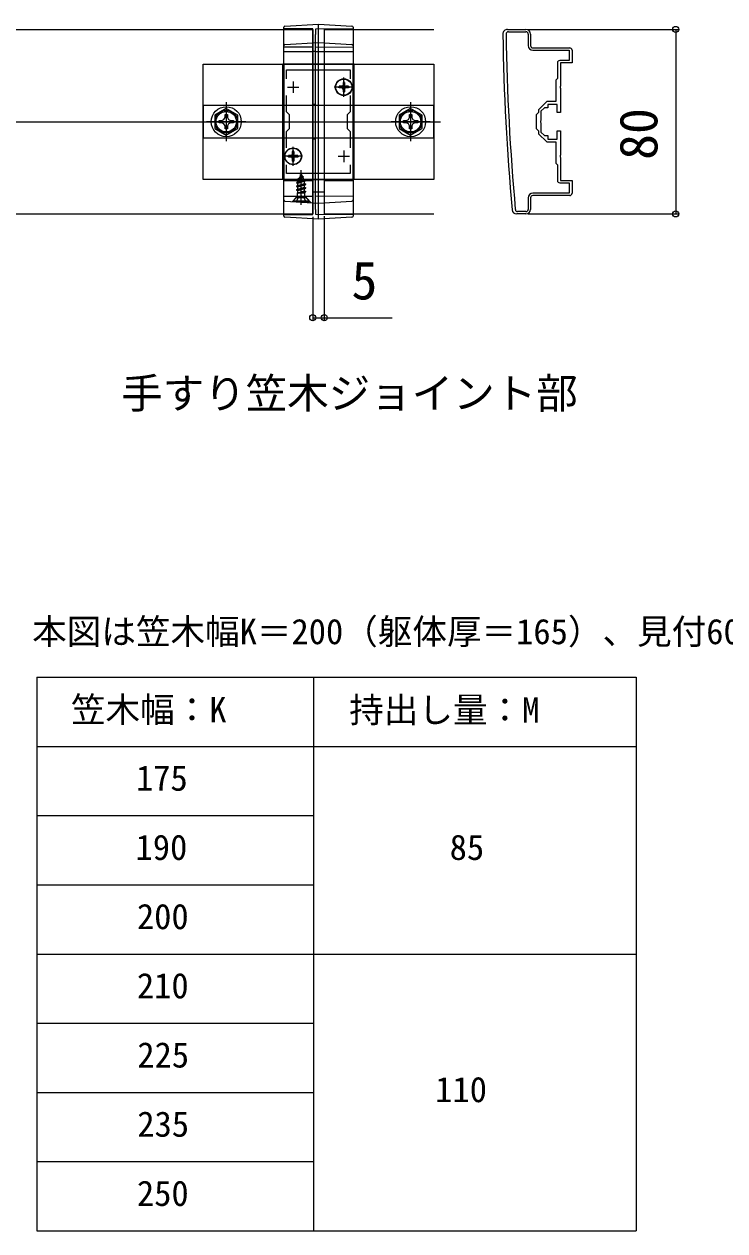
# Model space of a CAD drawing. Units: millimetres, scale not verified. Extents: x -1312 to 1312, y -1953 to 1941.
# Drawn here: x 608 to 912, y 331 to 854 of the extents above; entities that cross this region are included whole.
import ezdxf
from ezdxf.enums import TextEntityAlignment as Align

# ---------------------------------------------------------------- set-up
doc = ezdxf.new("R2010")
doc.units = ezdxf.units.MM
doc.header["$LTSCALE"] = 10
doc.layers.add('0-1_TABLE1', color=7, linetype='Continuous', lineweight=18)
for name, color, linetype in [('0-2_USER1', 3, 'Continuous'), ('0-3_YKK_11', 7, 'Continuous'), ('0-4_YKK_12', 2, 'Continuous'), ('0-5_YKK_13', 4, 'Continuous'), ('0-6_YKK_D', 6, 'Continuous'), ('0-8_YSS_K', 3, 'Continuous')]:
    doc.layers.add(name, color=color, linetype=linetype)
doc.styles.add('ＭＳ ゴシック', font='')
doc.styles.get('ＭＳ ゴシック').set_extended_font_data('MS Gothic')

msp = doc.modelspace()

# ---------------------------------------------------------------- linework, layer by layer
at = {"layer": '0-1_TABLE1'}
for p, q in [((613.08, 570.51), (873.08, 570.51)), ((613.08, 570.51), (613.08, 330.51)), ((733.08, 570.51), (733.08, 330.51)), ((873.08, 570.51), (873.08, 330.51)), ((613.08, 540.51), (873.08, 540.51)), ((613.08, 510.51), (733.08, 510.51)), ((613.08, 480.51), (733.08, 480.51)), ((613.08, 450.51), (873.08, 450.51)), ((613.08, 420.51), (733.08, 420.51)), ((613.08, 390.51), (733.08, 390.51)), ((613.08, 360.51), (733.08, 360.51)), ((613.08, 330.51), (873.08, 330.51))]:
    msp.add_line(p, q, dxfattribs=at)
at = {"layer": '0-3_YKK_11'}
for p, q in [((817.29, 851.36), (825.29, 851.36)), ((817.69, 850.36), (825.29, 850.36)), ((826.29, 849.36), (826.29, 844.36)), ((827.29, 849.36), (827.29, 844.36)), ((828.29, 843.36), (844.29, 843.36)), ((724.29, 828.86), (724.29, 823.86)), ((746.29, 828.86), (746.29, 823.86)), ((721.79, 826.36), (726.79, 826.36)), ((743.79, 826.36), (748.79, 826.36)), ((721.79, 796.36), (726.79, 796.36)), ((724.29, 798.86), (724.29, 793.86)), ((743.79, 796.36), (748.79, 796.36)), ((746.29, 798.86), (746.29, 793.86)), ((826.29, 778.36), (826.29, 773.36)), ((827.29, 778.36), (827.29, 773.36)), ((844.29, 779.36), (828.29, 779.36)), ((825.29, 771.36), (821.29, 771.36)), ((825.29, 772.36), (821.7, 772.36))]:
    msp.add_line(p, q, dxfattribs=at)
for points in [[(828.29, 842.36), (843.99, 842.36), (843.99, 837.86), (839.99, 837.86)], [(845.29, 842.36), (845.29, 836.86), (840.29, 836.86), (840.29, 826.82), (840.17, 826.64), (840.17, 826.09), (840.29, 825.91), (840.29, 815.36), (838.79, 815.36), (838.79, 818.86), (834.79, 818.86), (834.79, 817.36), (833.29, 817.36), (831.79, 815.86), (831.79, 811.82), (831.67, 811.64), (831.67, 811.09), (831.79, 810.91), (831.79, 806.86), (833.29, 805.36), (834.79, 805.36), (834.79, 803.86), (838.79, 803.86), (838.79, 807.36), (840.29, 807.36), (840.29, 796.82), (840.17, 796.64), (840.17, 796.09), (840.29, 795.91), (840.29, 785.86), (845.29, 785.86), (845.29, 780.36)], [(721.49, 830), (721.49, 833.86), (749.09, 833.86), (749.09, 830)], [(838.99, 836.86), (838.99, 830.06), (838.29, 829.36), (838.29, 820.06), (834.3, 820.06), (830.79, 816.56), (830.79, 815.36), (829.79, 814.36), (829.79, 808.36), (830.79, 807.36), (830.79, 806.17), (834.3, 802.66), (838.29, 802.66), (838.29, 793.36), (838.99, 792.66), (838.99, 785.86)], [(721.49, 800), (721.49, 807.06), (722.79, 808.36), (722.79, 814.36), (721.49, 815.66), (721.49, 822.73)], [(749.09, 822.73), (749.09, 815.66), (747.79, 814.36), (747.79, 808.36), (749.09, 807.06), (749.09, 800)], [(749.09, 792.73), (749.09, 788.86), (721.49, 788.86), (721.49, 792.73)], [(839.99, 784.86), (843.99, 784.86), (843.99, 780.36), (828.29, 780.36)]]:
    msp.add_lwpolyline(points, dxfattribs=at)
msp.add_lwpolyline([(720.29, 836.36), (720.29, 786.36), (750.29, 786.36), (750.29, 836.36)], close=True, dxfattribs=at)
for centre, radius, start, end in [((817.29, 849.36), 2, 90, 180.8276), ((1815.19, 863.78), 1000, 180.82764, 185.19793), ((817.69, 849.36), 1, 90, 180.8279), ((1815.19, 863.78), 998.6, 180.82796, 185.20003), ((825.29, 849.36), 2, 0, 90), ((825.29, 849.36), 1, 0, 90), ((828.29, 844.36), 2, 180, 270), ((828.29, 844.36), 1, 180, 270), ((844.29, 842.36), 1, 0, 90), ((839.99, 836.86), 1, 90, 180), ((839.99, 785.86), 1, 180, 270), ((828.29, 778.36), 2, 90, 180), ((844.29, 780.36), 1, 270, 360), ((828.29, 778.36), 1, 90, 180), ((821.29, 773.36), 2, 185.1979, 270), ((821.7, 773.36), 1, 185.2, 270), ((825.29, 773.36), 2, 270, 360), ((825.29, 773.36), 1, 270, 360)]:
    msp.add_arc(centre, radius, start, end, dxfattribs=at)
at = {"layer": '0-4_YKK_12'}
for p, q in [((732.79, 851.36), (732.79, 771.36)), ((737.79, 851.36), (737.79, 771.36)), ((735.29, 776.36), (735.29, 846.36))]:
    msp.add_line(p, q, dxfattribs=at)
for points in [[(380.29, 851.36), (720.29, 851.36), (732.79, 851.36)], [(737.79, 851.36), (750.29, 851.36), (785.29, 851.36)], [(380.29, 771.36), (720.29, 771.36), (732.79, 771.36)], [(737.79, 771.36), (750.29, 771.36), (785.29, 771.36)]]:
    msp.add_lwpolyline(points, dxfattribs=at)
at = {"layer": '0-5_YKK_13'}
for p, q in [((720.76, 852.78), (735.29, 853.66)), ((735.29, 853.66), (749.82, 852.78)), ((732.79, 851.62), (720.29, 851.66)), ((720.29, 772.99), (720.29, 849.44)), ((732.79, 773.2), (732.79, 849.29)), ((750.29, 851.66), (733.99, 851.52)), ((733.99, 773.3), (733.99, 849.19)), ((735.29, 850.37), (735.29, 850.33)), ((735.29, 772.06), (735.29, 850.33)), ((750.29, 849.44), (750.29, 772.99)), ((732.79, 843.62), (720.29, 843.66)), ((720.76, 844.78), (735.29, 845.66)), ((750.29, 843.66), (733.99, 843.52)), ((735.29, 845.66), (749.82, 844.78)), ((720.29, 841.86), (732.79, 841.86)), ((733.99, 841.86), (732.79, 841.86)), ((733.99, 841.86), (750.29, 841.86)), ((750.79, 836.36), (719.79, 836.36)), ((750.79, 786.36), (750.79, 836.36)), ((744.24, 826.71), (744.24, 826.01)), ((745.44, 826.71), (744.24, 826.71)), ((746.64, 828.41), (745.94, 828.41)), ((745.94, 828.41), (745.94, 827.21)), ((746.29, 822.21), (746.29, 830.51)), ((746.64, 828.41), (746.64, 827.21)), ((748.34, 826.71), (747.14, 826.71)), ((748.34, 826.71), (748.34, 826.01)), ((750.44, 826.36), (742.14, 826.36)), ((745.44, 826.01), (744.24, 826.01)), ((745.94, 825.51), (745.94, 824.31)), ((746.64, 824.31), (745.94, 824.31)), ((746.64, 825.51), (746.64, 824.31)), ((748.34, 826.01), (747.14, 826.01)), ((695.29, 819.86), (695.29, 802.86)), ((733.99, 818.86), (732.79, 818.86)), ((775.29, 819.86), (775.29, 802.86)), ((703.79, 811.36), (686.79, 811.36)), ((694.77, 813.22), (694.79, 814.46)), ((783.79, 811.36), (766.79, 811.36)), ((774.77, 813.22), (774.79, 814.46)), ((724.29, 792.21), (724.29, 800.51)), ((733.99, 803.86), (732.79, 803.86)), ((728.44, 796.36), (720.14, 796.36)), ((722.24, 796.71), (722.24, 796.01)), ((723.44, 796.71), (722.24, 796.71)), ((723.44, 796.01), (722.24, 796.01)), ((724.64, 798.41), (723.94, 798.41)), ((723.94, 798.41), (723.94, 797.21)), ((723.94, 795.51), (723.94, 794.31)), ((724.64, 798.41), (724.64, 797.21)), ((724.64, 795.51), (724.64, 794.31)), ((726.34, 796.71), (725.14, 796.71)), ((726.34, 796.01), (725.14, 796.01)), ((726.34, 796.71), (726.34, 796.01)), ((724.64, 794.31), (723.94, 794.31)), ((727.79, 775.31), (727.79, 790.31)), ((720.29, 785.86), (732.79, 785.86)), ((725.79, 785.04), (729.54, 785.84)), ((725.79, 784.94), (729.54, 785.74)), ((725.79, 785.04), (726.37, 785.38)), ((725.79, 784.94), (725.79, 785.04)), ((725.79, 784.94), (726.32, 784.64)), ((729.16, 785.52), (726.32, 784.64)), ((726.76, 786.32), (726.37, 785.38)), ((726.37, 785.38), (728.86, 786.23)), ((726.39, 786.53), (728.84, 787.33)), ((726.39, 786.63), (727.05, 787.01)), ((726.39, 786.53), (726.76, 786.32)), ((726.76, 786.32), (728.49, 787.13)), ((727.79, 788.81), (727.05, 787.01)), ((727.05, 787.01), (728.22, 787.79)), ((727.19, 788.22), (727.66, 788.49)), ((727.19, 788.12), (727.19, 788.22)), ((727.19, 788.12), (727.45, 787.98)), ((727.79, 788.81), (728.22, 787.79)), ((728.22, 787.79), (728.84, 787.43)), ((728.49, 787.13), (728.84, 787.33)), ((728.49, 787.13), (728.86, 786.23)), ((728.84, 787.33), (728.84, 787.43)), ((728.86, 786.23), (729.54, 785.84)), ((729.16, 785.52), (729.54, 785.74)), ((729.16, 785.52), (729.27, 785.25)), ((729.27, 784.55), (729.27, 785.25)), ((729.54, 785.74), (729.54, 785.84)), ((737.79, 785.86), (737.79, 780.86)), ((737.79, 785.86), (750.29, 785.86)), ((729.79, 784.25), (725.79, 783.45)), ((725.79, 783.35), (729.79, 784.15)), ((725.79, 783.45), (726.32, 783.76)), ((725.79, 783.35), (725.79, 783.45)), ((725.79, 783.35), (726.32, 783.05)), ((725.79, 781.86), (729.79, 782.66)), ((729.79, 782.56), (725.79, 781.76)), ((725.79, 781.86), (726.32, 782.17)), ((725.79, 781.76), (725.79, 781.86)), ((725.79, 781.76), (726.32, 781.46)), ((726.01, 780.4), (726.32, 780.58)), ((729.43, 780.4), (726.01, 780.4)), ((726.16, 779.26), (726.16, 780.4)), ((726.32, 783.76), (726.32, 784.64)), ((726.32, 783.76), (729.27, 784.55)), ((729.27, 783.85), (726.32, 783.05)), ((726.32, 782.17), (726.32, 783.05)), ((726.32, 782.17), (729.27, 782.96)), ((729.27, 782.26), (726.32, 781.46)), ((726.32, 780.58), (726.32, 781.46)), ((726.32, 780.58), (729.27, 781.37)), ((726.44, 780.4), (729.79, 781.07)), ((729.79, 780.97), (726.94, 780.4)), ((729.27, 780.67), (728.29, 780.4)), ((729.27, 784.55), (729.79, 784.25)), ((729.27, 783.85), (729.79, 784.15)), ((729.27, 782.96), (729.27, 783.85)), ((729.27, 782.96), (729.79, 782.66)), ((729.27, 782.26), (729.79, 782.56)), ((729.27, 781.37), (729.27, 782.26)), ((729.27, 781.37), (729.79, 781.07)), ((729.27, 780.67), (729.79, 780.97)), ((729.27, 780.4), (729.27, 780.67)), ((729.43, 779.26), (729.43, 780.4)), ((729.79, 784.15), (729.79, 784.25)), ((729.79, 782.56), (729.79, 782.66)), ((729.79, 780.97), (729.79, 781.07)), ((733.99, 780.86), (732.79, 780.86)), ((737.79, 780.86), (733.99, 780.86)), ((720.29, 779.06), (732.79, 779.11)), ((720.76, 776.95), (735.29, 776.06)), ((725.54, 778.31), (723.99, 776.76)), ((724.29, 777.06), (725.92, 778.7)), ((724.29, 776.81), (724.29, 777.06)), ((724.29, 777.06), (731.29, 777.06)), ((724.29, 776.81), (731.29, 776.81)), ((725.54, 779.08), (725.54, 778.31)), ((730.04, 778.31), (725.54, 778.31)), ((729.54, 778.81), (726.04, 778.81)), ((728.94, 778.63), (727.79, 779.24)), ((729.84, 776.81), (728.94, 778.63)), ((730.04, 778.31), (730.04, 779.1)), ((732.1, 776.26), (730.04, 778.31)), ((733.99, 779.21), (750.29, 779.06)), ((735.29, 776.06), (749.82, 776.95)), ((720.29, 771.06), (732.79, 771.11)), ((733.99, 771.21), (750.29, 771.06))]:
    msp.add_line(p, q, dxfattribs=at)
for points in [[(735.29, 850.33), (735.29, 850.67), (735.29, 851.02), (735.29, 851.35), (735.29, 851.68), (735.29, 851.99), (735.29, 852.28), (735.29, 852.56), (735.29, 852.8), (735.29, 853.02), (735.29, 853.22), (735.29, 853.37), (735.29, 853.5), (735.29, 853.59), (735.29, 853.65), (735.29, 853.66)], [(720.29, 849.44), (720.29, 849.74), (720.29, 850.03), (720.29, 850.31), (720.29, 850.59), (720.29, 850.86), (720.29, 851.1), (720.29, 851.34), (720.29, 851.55), (720.29, 851.73), (720.29, 851.9), (720.29, 852.03), (720.29, 852.14), (720.29, 852.21), (720.29, 852.26), (720.29, 852.28)], [(732.79, 849.29), (732.79, 849.62), (732.79, 849.94), (732.79, 850.25), (732.79, 850.55), (732.79, 850.81), (732.79, 851.05), (732.79, 851.25), (732.79, 851.41), (732.79, 851.53), (732.79, 851.6), (732.79, 851.62)], [(733.99, 851.52), (733.99, 851.5), (733.99, 851.43), (733.99, 851.31), (733.99, 851.15), (733.99, 850.95), (733.99, 850.72), (733.99, 850.45), (733.99, 850.16), (733.99, 849.85), (733.99, 849.52), (733.99, 849.19)], [(750.29, 852.28), (750.29, 852.26), (750.29, 852.21), (750.29, 852.14), (750.29, 852.03), (750.29, 851.9), (750.29, 851.73), (750.29, 851.55), (750.29, 851.34), (750.29, 851.1), (750.29, 850.86), (750.29, 850.59), (750.29, 850.31), (750.29, 850.03), (750.29, 849.74), (750.29, 849.44)], [(750.79, 786.36), (719.79, 786.36), (719.79, 836.36)], [(693.44, 810.84), (692.19, 810.86), (692.19, 811.87), (693.44, 811.89)], [(693.44, 811.89), (694.31, 812.35), (694.77, 813.22)], [(694.79, 814.46), (695.79, 814.46), (695.82, 813.22)], [(695.82, 813.22), (696.28, 812.35), (697.15, 811.89)], [(697.15, 811.89), (698.39, 811.87), (698.39, 810.86), (697.15, 810.84)], [(773.44, 810.84), (772.19, 810.86), (772.19, 811.87), (773.44, 811.89)], [(773.44, 811.89), (774.31, 812.35), (774.77, 813.22)], [(774.79, 814.46), (775.79, 814.46), (775.82, 813.22)], [(775.82, 813.22), (776.28, 812.35), (777.15, 811.89)], [(777.15, 811.89), (778.39, 811.87), (778.39, 810.86), (777.15, 810.84)], [(694.77, 809.51), (694.31, 810.38), (693.44, 810.84)], [(695.82, 809.51), (695.79, 808.26), (694.79, 808.26), (694.77, 809.51)], [(697.15, 810.84), (696.28, 810.38), (695.82, 809.51)], [(774.77, 809.51), (774.31, 810.38), (773.44, 810.84)], [(775.82, 809.51), (775.79, 808.26), (774.79, 808.26), (774.77, 809.51)], [(777.15, 810.84), (776.28, 810.38), (775.82, 809.51)], [(726.39, 786.53), (726.39, 786.63), (728.84, 787.43)], [(725.74, 776.81), (726.65, 778.63), (727.79, 779.24)], [(731.29, 776.81), (731.29, 777.06), (729.66, 778.7)], [(720.29, 770.45), (720.29, 770.47), (720.29, 770.51), (720.29, 770.57), (720.29, 770.67), (720.29, 770.78), (720.29, 770.93), (720.29, 771.09), (720.29, 771.28), (720.29, 771.48), (720.29, 771.7), (720.29, 771.94), (720.29, 772.19), (720.29, 772.45), (720.29, 772.72), (720.29, 772.99)], [(749.82, 769.95), (735.29, 769.06), (720.76, 769.95)], [(732.79, 771.11), (732.79, 771.12), (732.79, 771.17), (732.79, 771.24), (732.79, 771.34), (732.79, 771.47), (732.79, 771.62), (732.79, 771.8), (732.79, 772), (732.79, 772.21), (732.79, 772.44), (732.79, 772.69), (732.79, 772.94), (732.79, 773.2)], [(733.99, 773.3), (733.99, 773.04), (733.99, 772.79), (733.99, 772.54), (733.99, 772.31), (733.99, 772.1), (733.99, 771.9), (733.99, 771.72), (733.99, 771.57), (733.99, 771.44), (733.99, 771.34), (733.99, 771.27), (733.99, 771.22), (733.99, 771.21)], [(735.29, 769.06), (735.29, 769.08), (735.29, 769.13), (735.29, 769.21), (735.29, 769.32), (735.29, 769.46), (735.29, 769.62), (735.29, 769.82), (735.29, 770.04), (735.29, 770.28), (735.29, 770.54), (735.29, 770.82), (735.29, 771.11), (735.29, 771.42), (735.29, 771.73), (735.29, 772.06)], [(750.29, 772.99), (750.29, 772.72), (750.29, 772.45), (750.29, 772.19), (750.29, 771.94), (750.29, 771.7), (750.29, 771.48), (750.29, 771.28), (750.29, 771.09), (750.29, 770.93), (750.29, 770.78), (750.29, 770.67), (750.29, 770.57), (750.29, 770.51), (750.29, 770.47), (750.29, 770.45)]]:
    msp.add_lwpolyline(points, dxfattribs=at)
for points in [[(785.29, 836.36), (785.29, 786.36), (685.29, 786.36), (685.29, 836.36)], [(685.29, 804.36), (785.29, 804.36), (785.29, 818.36), (685.29, 818.36)], [(700.29, 814.25), (695.29, 817.14), (690.29, 814.25), (690.29, 808.48), (695.29, 805.59), (700.29, 808.48)], [(780.29, 814.25), (775.29, 817.14), (770.29, 814.25), (770.29, 808.48), (775.29, 805.59), (780.29, 808.48)]]:
    msp.add_lwpolyline(points, close=True, dxfattribs=at)
for centre, radius in [((746.29, 826.36), 3.65), ((746.29, 826.36), 3.5), ((695.29, 811.36), 6.5), ((695.29, 811.36), 4.91), ((775.29, 811.36), 6.5), ((775.29, 811.36), 4.91), ((695.29, 811.36), 4.43), ((775.29, 811.36), 4.43), ((724.29, 796.36), 3.65), ((724.29, 796.36), 3.5)]:
    msp.add_circle(centre, radius, dxfattribs=at)
for centre, radius, start, end in [((720.79, 852.28), 0.5, 93.5, 180), ((749.79, 852.28), 0.5, 0, 86.5), ((720.79, 844.28), 0.5, 93.5, 180), ((749.79, 844.28), 0.5, 0, 86.5), ((745.44, 827.21), 0.5, 270, 0), ((747.14, 827.21), 0.5, 180, 270), ((745.44, 825.51), 0.5, 0, 90), ((747.14, 825.51), 0.5, 90, 180), ((723.44, 797.21), 0.5, 270, 0), ((723.44, 795.51), 0.5, 0, 90), ((725.14, 797.21), 0.5, 180, 270), ((725.14, 795.51), 0.5, 90, 180), ((720.79, 777.45), 0.5, 180, 266.5), ((725.36, 779.26), 0.8, 315, 0), ((730.23, 779.26), 0.8, 180, 225), ((749.79, 777.45), 0.5, 273.5, 0), ((720.79, 770.45), 0.5, 180, 266.5), ((749.79, 770.45), 0.5, 273.5, 0)]:
    msp.add_arc(centre, radius, start, end, dxfattribs=at)
at = {"layer": '0-6_YKK_D'}
for p, q in [((826.29, 851.36), (891.29, 851.36)), ((890.29, 851.36), (890.29, 771.36)), ((732.79, 770.11), (732.79, 725.36)), ((737.79, 770.36), (737.79, 725.36)), ((826.29, 771.36), (891.29, 771.36)), ((732.79, 726.36), (737.79, 726.36)), ((737.79, 726.36), (767.33, 726.36))]:
    msp.add_line(p, q, dxfattribs=at)
for centre in [(890.29, 851.36), (890.29, 771.36), (732.79, 726.36), (737.79, 726.36)]:
    msp.add_circle(centre, 1.31, dxfattribs=at)
at = {"layer": '0-8_YSS_K'}
msp.add_line((335.29, 811.36), (788.29, 811.36), dxfattribs=at)

# ---------------------------------------------------------------- texts
at = {"layer": '0-1_TABLE1', "style": 'ＭＳ ゴシック'}
for s, p in [('笠木幅：K', (627.91, 547.67)), ('持出し量：M', (748.66, 547.58)), ('175', (656.12, 518.01)), ('190', (655.95, 488.01)), ('85', (792.21, 488.01)), ('200', (656.54, 458.01)), ('210', (656.54, 428.01)), ('225', (656.71, 398.01)), ('110', (785.95, 383.01)), ('235', (656.71, 368.01)), ('250', (656.54, 338.01))]:
    msp.add_text(s, height=11, dxfattribs=at).set_placement(p, align=Align.BOTTOM_LEFT)
at = {"layer": '0-2_USER1', "style": 'ＭＳ ゴシック'}
for s, height, p in [('手すり笠木ジョイント部', 13.2, (649.72, 683.07)), ('本図は笠木幅K＝200（躯体厚＝165）、見付60㎜を示す。', 11, (611.08, 581.55))]:
    msp.add_text(s, height=height, dxfattribs=at).set_placement(p, align=Align.BOTTOM_LEFT)
at = {"layer": '0-6_YKK_D', "style": 'ＭＳ ゴシック'}
msp.add_text('80', height=16.5, rotation=90, dxfattribs=at).set_placement((887.29, 794.81), align=Align.BOTTOM_LEFT)
msp.add_text('5', height=16.5, dxfattribs=at).set_placement((749.63, 729.36), align=Align.BOTTOM_LEFT)

doc.saveas('drawing.dxf')
